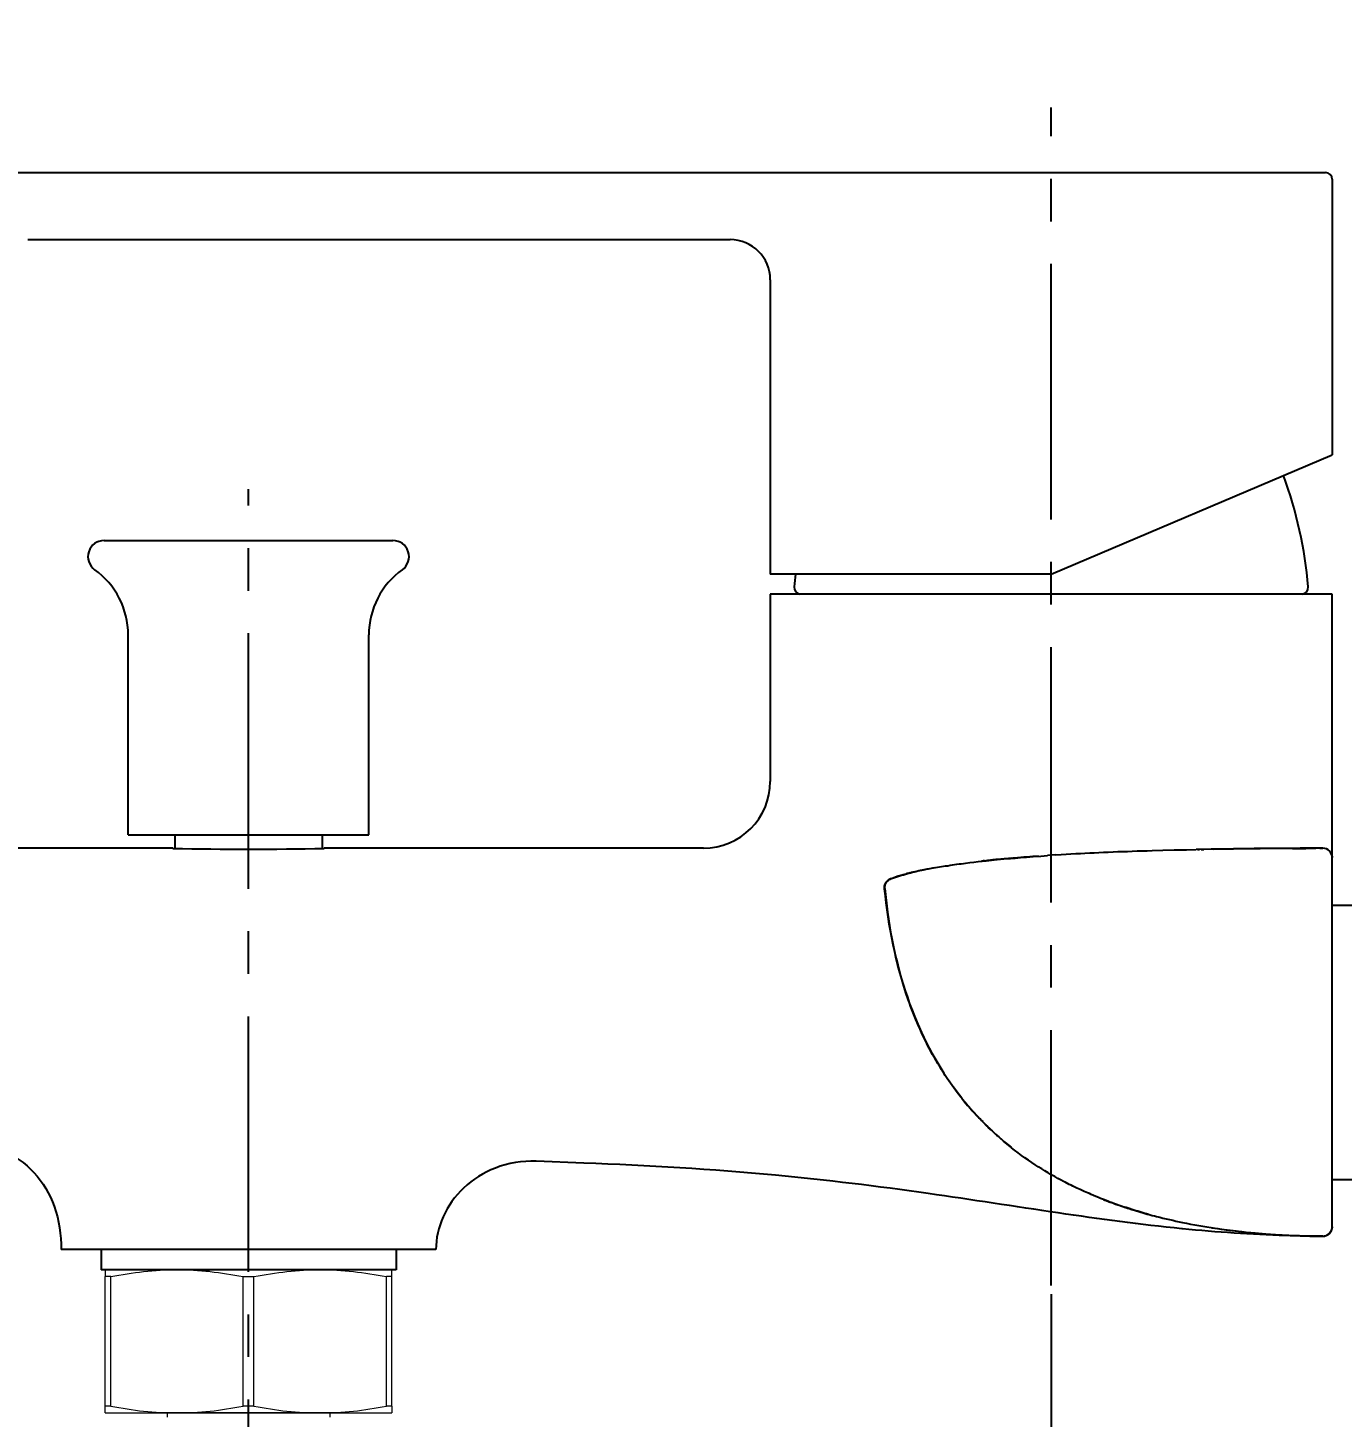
# Model space of a CAD drawing. Header units: millimetres. Extents: x 5859 to 6700, y -2125 to -1530.
# Drawn here: x 6477.3 to 6575.4, y -1913.7 to -1810.1 of the extents above; entities that cross this region are included whole.
import ezdxf

# ---------------------------------------------------------------- set-up
doc = ezdxf.new("R2010")
doc.units = ezdxf.units.MM
doc.linetypes.add('CENTER2', pattern=[28.575, 19.05, -3.175, 3.175, -3.175])
doc.layers.add('02___PRT_ALL_AXES', color=7, linetype='Continuous')
doc.layers.add('CENTER', color=1, linetype='CENTER2')
doc.layers.add('5', color=2, linetype='Continuous', lineweight=9)
doc.styles.get("Standard").update_dxf_attribs({"font": 'arial.ttf'})
doc.dimstyles.new('A4', dxfattribs={"dimtxt": 4, "dimasz": 3.5, "dimexe": 0.7, "dimexo": 0.625, "dimgap": 0.5, "dimtad": 1, "dimdec": 1, "dimdsep": 46, "dimtxsty": 'Standard', "dimcen": 2.5, "dimclrd": 5, "dimclre": 5, "dimclrt": 7, "dimadec": 3, "dimazin": 2, "dimtfac": 1, "dimtdec": 1, "dimtmove": 0, "dimatfit": 3, "dimfxl": 1.25, "dimarcsym": 0})

# ---------------------------------------------------------------- blocks, each defined once
blk = doc.blocks.new('*D98')
at = {"layer": '5', "color": 3, "lineweight": -2, "transparency": 16777216}
for p, q in [((6585.44, -1767.38), (6366.37, -1767.38)), ((6367.07, -1773.38), (6367.07, -1896.83)), ((6367.07, -2032.14), (6367.07, -1908.69)), ((6367.7, -2038.14), (6367.77, -2038.14))]:
    blk.add_line(p, q, dxfattribs=at)
at = {"layer": '5', "color": 3, "transparency": 16777216}
for points in [[(6366.07, -1773.38), (6368.07, -1773.38), (6367.07, -1767.38)], [(6366.07, -2032.14), (6368.07, -2032.14), (6367.07, -2038.14)]]:
    blk.add_solid(points, dxfattribs=at)
at = {"layer": '5', "color": 4, "transparency": 16777216, "insert": (6367.07, -1902.76), "char_height": 6, "attachment_point": 5}
blk.add_mtext('(1600)', dxfattribs=at)
blk = doc.blocks.new('*D114')
at = {"layer": '5', "color": 3, "lineweight": -2, "transparency": 16777216}
for start, end in [(256.419, 260.6819), (264.3103, 268.5808)]:
    blk.add_arc((6493.8, -1680.8), 242.24, start, end, dxfattribs=at)
at = {"layer": '5', "color": 3, "transparency": 16777216}
for points in [[(6436.67, -1917.23), (6437.16, -1915.29), (6431.1, -1914.78)], [(6487.81, -1921.96), (6487.79, -1923.96), (6493.8, -1923.03)]]:
    blk.add_solid(points, dxfattribs=at)
at = {"layer": '5', "color": 4, "transparency": 16777216, "insert": (6462.18, -1920.96), "char_height": 6, "attachment_point": 5}
blk.add_mtext('15°', dxfattribs=at)
blk = doc.blocks.new('*D120')
at = {"layer": '5', "color": 3, "lineweight": -2, "transparency": 16777216}
for p, q in [((6553.66, -1904.52), (6553.66, -1982.6)), ((6493.8, -1960.63), (6493.8, -1982.6)), ((6499.8, -1981.9), (6517.43, -1981.9)), ((6547.66, -1981.9), (6530.03, -1981.9))]:
    blk.add_line(p, q, dxfattribs=at)
at = {"layer": '5', "color": 3, "transparency": 16777216}
for points in [[(6499.8, -1980.9), (6499.8, -1982.9), (6493.8, -1981.9)], [(6547.66, -1980.9), (6547.66, -1982.9), (6553.66, -1981.9)]]:
    blk.add_solid(points, dxfattribs=at)
at = {"layer": '5', "color": 4, "transparency": 16777216, "insert": (6523.73, -1981.9), "char_height": 6, "attachment_point": 5}
blk.add_mtext('60', dxfattribs=at)
blk = doc.blocks.new('*D122')
at = {"layer": '5', "color": 3, "lineweight": -2, "transparency": 16777216}
for p, q in [((6435.48, -1899.07), (6435.48, -2007.33)), ((6629.41, -1982.52), (6629.41, -2007.33)), ((6441.48, -2006.63), (6524.11, -2006.63)), ((6623.41, -2006.63), (6540.78, -2006.63))]:
    blk.add_line(p, q, dxfattribs=at)
at = {"layer": '5', "color": 3, "transparency": 16777216}
for points in [[(6441.48, -2005.63), (6441.48, -2007.63), (6435.48, -2006.63)], [(6623.41, -2005.63), (6623.41, -2007.63), (6629.41, -2006.63)]]:
    blk.add_solid(points, dxfattribs=at)
at = {"layer": '5', "color": 4, "transparency": 16777216, "insert": (6532.45, -2006.63), "char_height": 6, "attachment_point": 5}
blk.add_mtext('194', dxfattribs=at)

msp = doc.modelspace()

# ---------------------------------------------------------------- linework, layer by layer
at = {"color": 7, "linetype": 'Continuous'}
for p, q in [((6574.12, -1820.89), (6450.39, -1820.89)), ((6574.62, -1821.38), (6574.62, -1841.92)), ((6477.33, -1825.87), (6529.72, -1825.87)), ((6532.71, -1828.87), (6532.71, -1832.06)), ((6532.71, -1832.06), (6532.71, -1850.82)), ((6553.66, -1850.82), (6574.62, -1841.92)), ((6553.66, -1850.82), (6532.71, -1850.82)), ((6532.71, -1852.31), (6532.71, -1866.28)), ((6574.62, -1852.31), (6532.71, -1852.31)), ((6574.62, -1899.51), (6574.62, -1852.31)), ((6488.31, -1870.27), (6488.31, -1871.27)), ((6499.28, -1870.27), (6499.28, -1871.27)), ((6488.16, -1871.27), (6418.79, -1871.27)), ((6527.72, -1871.27), (6499.43, -1871.27)), ((6561.99, -1871.42), (6562.84, -1871.4)), ((6562.84, -1871.4), (6563.75, -1871.38)), ((6563.75, -1871.38), (6564.47, -1871.37)), ((6566.57, -1871.33), (6564.47, -1871.37)), ((6564.58, -1871.36), (6564.72, -1871.36)), ((6564.84, -1871.36), (6565.04, -1871.36)), ((6565.79, -1871.34), (6567.26, -1871.32)), ((6567.79, -1871.31), (6566.92, -1871.33)), ((6567.93, -1871.31), (6567.87, -1871.31)), ((6568.05, -1871.31), (6567.93, -1871.31)), ((6568.4, -1871.31), (6568.05, -1871.31)), ((6568.79, -1871.3), (6568.4, -1871.31)), ((6569.05, -1871.3), (6568.79, -1871.3)), ((6569.48, -1871.29), (6569.05, -1871.3)), ((6569.69, -1871.29), (6569.48, -1871.29)), ((6570.35, -1871.29), (6569.69, -1871.29)), ((6571.01, -1871.28), (6570.35, -1871.29)), ((6571.31, -1871.28), (6571.01, -1871.28)), ((6571.55, -1871.28), (6571.31, -1871.28)), ((6571.6, -1871.28), (6571.55, -1871.28)), ((6571.92, -1871.28), (6571.6, -1871.28)), ((6571.65, -1871.28), (6572.66, -1871.28)), ((6572.14, -1871.28), (6571.92, -1871.28)), ((6572.35, -1871.28), (6572.14, -1871.28)), ((6572.6, -1871.28), (6572.35, -1871.28)), ((6573.24, -1871.27), (6572.52, -1871.28)), ((6572.52, -1871.28), (6573.13, -1871.27)), ((6572.52, -1871.28), (6572.59, -1871.28)), ((6572.59, -1871.28), (6573.04, -1871.27)), ((6573.05, -1871.27), (6572.6, -1871.28)), ((6573.04, -1871.27), (6573.13, -1871.27)), ((6573.26, -1871.27), (6573.05, -1871.27)), ((6573.13, -1871.27), (6573.26, -1871.27)), ((6573.13, -1871.27), (6573.28, -1871.27)), ((6573.92, -1871.27), (6573.23, -1871.27)), ((6573.81, -1871.27), (6573.26, -1871.27)), ((6573.28, -1871.27), (6573.39, -1871.27)), ((6573.69, -1871.27), (6573.87, -1871.27)), ((6573.81, -1871.27), (6573.92, -1871.27)), ((6573.92, -1871.27), (6573.85, -1871.27)), ((6574.27, -1871.37), (6574.26, -1871.36)), ((6574.33, -1871.4), (6574.32, -1871.4)), ((6574.33, -1871.41), (6574.33, -1871.4)), ((6574.36, -1871.43), (6574.37, -1871.44)), ((6547.59, -1872.34), (6547.9, -1872.3)), ((6547.9, -1872.3), (6548.21, -1872.27)), ((6548.21, -1872.27), (6548.51, -1872.23)), ((6548.59, -1872.22), (6548.46, -1872.24)), ((6548.51, -1872.23), (6548.8, -1872.2)), ((6548.68, -1872.21), (6548.59, -1872.22)), ((6548.8, -1872.2), (6549.21, -1872.16)), ((6549.21, -1872.16), (6549.62, -1872.12)), ((6549.62, -1872.12), (6550.13, -1872.07)), ((6550.23, -1872.06), (6549.69, -1872.11)), ((6549.95, -1872.09), (6549.69, -1872.11)), ((6550.13, -1872.07), (6550.63, -1872.03)), ((6550.47, -1872.04), (6550.34, -1872.05)), ((6551.2, -1871.98), (6551.14, -1871.98)), ((6551.4, -1871.96), (6551.2, -1871.98)), ((6552.89, -1871.85), (6553.38, -1871.81)), ((6554.01, -1871.77), (6553.38, -1871.81)), ((6574.51, -1871.6), (6574.52, -1871.61)), ((6574.52, -1871.61), (6574.52, -1871.62)), ((6574.52, -1871.62), (6574.53, -1871.64)), ((6574.53, -1871.64), (6574.54, -1871.65)), ((6574.54, -1871.65), (6574.54, -1871.66)), ((6574.54, -1871.66), (6574.55, -1871.67)), ((6574.55, -1871.67), (6574.55, -1871.67)), ((6574.57, -1871.72), (6574.57, -1871.73)), ((6574.61, -1871.89), (6574.61, -1871.92)), ((6574.61, -1871.92), (6574.61, -1871.94)), ((6574.61, -1871.94), (6574.62, -1871.96)), ((6574.62, -1871.96), (6574.62, -1871.97)), ((6541.68, -1873.56), (6541.76, -1873.53)), ((6544.29, -1872.86), (6544.25, -1872.87)), ((6544.29, -1872.86), (6544.25, -1872.87)), ((6541.24, -1874.28), (6541.24, -1874.19)), ((6541.24, -1874.28), (6541.24, -1874.28)), ((6541.24, -1874.28), (6541.24, -1874.3)), ((6541.24, -1874.28), (6541.24, -1874.28)), ((6546.91, -1889.81), (6546.95, -1889.85)), ((6546.91, -1889.81), (6546.95, -1889.85)), ((6549.57, -1892.64), (6549.59, -1892.66)), ((6549.57, -1892.65), (6549.63, -1892.7)), ((6549.59, -1892.66), (6549.63, -1892.7)), ((6550.7, -1893.61), (6550.63, -1893.55)), ((6550.93, -1893.78), (6550.7, -1893.61)), ((6518.81, -1894.75), (6515.25, -1894.62)), ((6554.69, -1896.18), (6554.57, -1896.12)), ((6554.82, -1896.24), (6554.69, -1896.18)), ((6554.88, -1896.28), (6554.82, -1896.24)), ((6555.01, -1896.34), (6554.88, -1896.28)), ((6555.15, -1896.41), (6555.01, -1896.34)), ((6555.28, -1896.47), (6555.15, -1896.41)), ((6555.42, -1896.54), (6555.28, -1896.47)), ((6555.56, -1896.61), (6555.42, -1896.54)), ((6555.7, -1896.67), (6555.56, -1896.61)), ((6555.83, -1896.73), (6555.7, -1896.67)), ((6555.97, -1896.8), (6555.83, -1896.73)), ((6556.11, -1896.86), (6555.97, -1896.8)), ((6556.24, -1896.92), (6556.11, -1896.86)), ((6556.38, -1896.98), (6556.24, -1896.92)), ((6556.51, -1897.03), (6556.38, -1896.98)), ((6556.64, -1897.09), (6556.51, -1897.03)), ((6556.82, -1897.17), (6556.64, -1897.09)), ((6557, -1897.24), (6556.82, -1897.17)), ((6557.18, -1897.31), (6557, -1897.24)), ((6557.34, -1897.38), (6557.18, -1897.31)), ((6557.49, -1897.44), (6557.34, -1897.38)), ((6557.64, -1897.5), (6557.49, -1897.44)), ((6557.81, -1897.56), (6557.64, -1897.5)), ((6557.97, -1897.62), (6557.81, -1897.56)), ((6557.97, -1897.62), (6558.01, -1897.64)), ((6558.18, -1897.7), (6558.26, -1897.73)), ((6558.18, -1897.7), (6558.26, -1897.73)), ((6560.88, -1898.56), (6560.58, -1898.48)), ((6560.83, -1898.55), (6560.88, -1898.56)), ((6560.83, -1898.55), (6560.88, -1898.56)), ((6563.45, -1899.65), (6563.4, -1899.65)), ((6563.45, -1899.65), (6563.4, -1899.65)), ((6573.91, -1900.2), (6573.91, -1900.2)), ((6573.91, -1900.2), (6573.91, -1900.2)), ((6574.62, -1899.51), (6574.61, -1899.57)), ((6574.62, -1899.52), (6574.61, -1899.54)), ((6574.61, -1899.54), (6574.61, -1899.57)), ((6574.61, -1899.56), (6574.61, -1899.57)), ((6574.62, -1899.51), (6574.62, -1899.52)), ((6507.77, -1901.2), (6479.83, -1901.2)), ((6504.8, -1901.2), (6482.8, -1901.2))]:
    msp.add_line(p, q, dxfattribs=at)
at = {"lineweight": 20}
for p, q in [((6483.11, -1902.7), (6504.48, -1902.7)), ((6483.52, -1903.22), (6483.11, -1903.22)), ((6483.11, -1912.87), (6483.11, -1903.22)), ((6483.52, -1912.87), (6483.52, -1903.22)), ((6493.39, -1903.22), (6494.2, -1903.22)), ((6493.39, -1912.87), (6493.39, -1903.22)), ((6494.2, -1912.87), (6494.2, -1903.22)), ((6504.48, -1903.22), (6504.08, -1903.22)), ((6504.08, -1912.87), (6504.08, -1903.22)), ((6504.48, -1912.87), (6504.48, -1903.22)), ((6483.52, -1912.87), (6483.11, -1912.87)), ((6494.2, -1912.87), (6493.39, -1912.87)), ((6504.48, -1912.87), (6504.08, -1912.87)), ((6483.11, -1913.39), (6488.45, -1913.39)), ((6500.6, -1913.39), (6487, -1913.39)), ((6487.74, -1913.39), (6487.74, -1913.7)), ((6488.45, -1913.39), (6499.14, -1913.39)), ((6499.14, -1913.39), (6504.48, -1913.39)), ((6499.85, -1913.39), (6499.85, -1913.7))]:
    msp.add_line(p, q, dxfattribs=at)
at = {"color": 7, "linetype": 'Continuous'}
for points in [[(6554.01, -1871.77), (6554.4, -1871.74), (6554.77, -1871.72), (6555.13, -1871.69), (6555.49, -1871.67), (6555.84, -1871.65), (6556.18, -1871.63), (6556.53, -1871.62), (6556.87, -1871.6), (6557.22, -1871.58), (6557.57, -1871.57), (6557.92, -1871.55), (6558.28, -1871.54), (6558.63, -1871.52), (6558.99, -1871.51), (6559.34, -1871.5), (6559.7, -1871.48), (6560.06, -1871.47), (6560.43, -1871.46), (6560.81, -1871.45), (6561.19, -1871.44), (6561.99, -1871.42)], [(6574.27, -1871.37), (6574.27, -1871.37), (6574.28, -1871.37), (6574.29, -1871.38), (6574.29, -1871.38), (6574.3, -1871.39), (6574.31, -1871.4)], [(6574.31, -1871.4), (6574.32, -1871.4), (6574.33, -1871.41), (6574.34, -1871.42), (6574.35, -1871.42), (6574.36, -1871.43)], [(6574.33, -1871.41), (6574.34, -1871.42), (6574.36, -1871.43)], [(6574.36, -1871.43), (6574.37, -1871.44), (6574.38, -1871.45), (6574.39, -1871.46), (6574.41, -1871.47), (6574.42, -1871.49), (6574.44, -1871.5), (6574.45, -1871.52)], [(6574.38, -1871.45), (6574.39, -1871.46), (6574.4, -1871.46)], [(6574.41, -1871.47), (6574.42, -1871.48), (6574.43, -1871.49)], [(6545.63, -1872.61), (6545.77, -1872.59), (6545.94, -1872.57), (6546.12, -1872.54), (6546.29, -1872.51), (6546.46, -1872.49), (6546.62, -1872.46), (6546.79, -1872.44), (6546.95, -1872.42), (6547.11, -1872.4), (6547.27, -1872.38), (6547.59, -1872.34)], [(6550.63, -1872.03), (6550.97, -1872), (6551.36, -1871.97), (6551.81, -1871.93), (6552.32, -1871.89), (6552.89, -1871.85)], [(6574.43, -1871.5), (6574.44, -1871.51), (6574.45, -1871.52)], [(6574.45, -1871.52), (6574.46, -1871.53), (6574.47, -1871.55), (6574.49, -1871.57), (6574.5, -1871.58), (6574.51, -1871.6), (6574.52, -1871.62)], [(6574.46, -1871.53), (6574.47, -1871.54), (6574.48, -1871.55)], [(6574.49, -1871.56), (6574.49, -1871.58), (6574.5, -1871.59)], [(6574.53, -1871.64), (6574.54, -1871.66), (6574.55, -1871.68), (6574.56, -1871.7), (6574.57, -1871.72)], [(6574.55, -1871.67), (6574.56, -1871.69), (6574.56, -1871.7)], [(6574.57, -1871.72), (6574.58, -1871.74), (6574.58, -1871.76), (6574.59, -1871.78), (6574.6, -1871.8), (6574.6, -1871.83), (6574.6, -1871.85)], [(6574.57, -1871.73), (6574.58, -1871.74), (6574.58, -1871.76), (6574.59, -1871.77), (6574.59, -1871.79), (6574.59, -1871.8), (6574.6, -1871.82)], [(6574.6, -1871.82), (6574.6, -1871.83), (6574.6, -1871.85), (6574.61, -1871.86)], [(6574.6, -1871.85), (6574.61, -1871.87), (6574.61, -1871.9)], [(6574.61, -1871.86), (6574.61, -1871.87), (6574.61, -1871.88), (6574.61, -1871.9), (6574.61, -1871.93), (6574.62, -1871.95)], [(6574.61, -1871.89), (6574.61, -1871.91), (6574.61, -1871.93)], [(6574.61, -1871.92), (6574.62, -1871.94), (6574.62, -1871.97)], [(6541.57, -1873.61), (6541.65, -1873.57), (6541.68, -1873.56)], [(6541.76, -1873.53), (6541.98, -1873.45), (6542.2, -1873.38), (6542.42, -1873.31), (6542.64, -1873.25), (6542.86, -1873.19), (6543.07, -1873.13), (6543.21, -1873.1)], [(6541.24, -1874.19), (6541.24, -1874.1), (6541.26, -1874.02), (6541.29, -1873.94), (6541.33, -1873.86), (6541.38, -1873.79), (6541.44, -1873.72), (6541.5, -1873.66), (6541.57, -1873.61)], [(6550.11, -1893.12), (6549.87, -1892.91), (6549.64, -1892.7), (6549.41, -1892.5), (6549.2, -1892.3), (6548.99, -1892.11), (6548.85, -1891.97)], [(6550.63, -1893.55), (6550.37, -1893.33), (6550.11, -1893.12)], [(6554.57, -1896.12), (6554.4, -1896.03), (6554.16, -1895.9), (6553.92, -1895.76), (6553.67, -1895.63), (6553.43, -1895.49), (6553.19, -1895.34), (6552.95, -1895.19), (6552.7, -1895.04), (6552.46, -1894.88), (6552.21, -1894.71), (6551.96, -1894.54), (6551.7, -1894.36), (6551.45, -1894.18), (6551.19, -1893.98), (6550.93, -1893.78)], [(6560.58, -1898.48), (6560.35, -1898.41), (6560.12, -1898.34), (6559.9, -1898.28), (6559.68, -1898.21), (6559.47, -1898.14), (6559.26, -1898.07), (6559.13, -1898.03)], [(6573.91, -1900.21), (6573.91, -1900.21), (6573.91, -1900.21), (6573.91, -1900.21), (6573.91, -1900.21), (6573.91, -1900.21), (6573.91, -1900.2), (6573.91, -1900.2), (6573.91, -1900.2), (6573.91, -1900.2), (6573.91, -1900.2), (6573.91, -1900.2), (6573.91, -1900.2), (6573.91, -1900.2), (6573.91, -1900.2), (6573.91, -1900.2)]]:
    msp.add_lwpolyline(points, dxfattribs=at)
for centre, radius, start, end in [((6574.12, -1821.38), 0.499, 0, 90), ((6529.72, -1828.87), 2.99, 360, 90), ((6541.02, -1854.51), 31.93, 4.915, 20.228), ((6566.31, -1854.51), 31.93, 173.3621, 175.085), ((6534.99, -1851.82), 0.499, 175.085, 263.6723), ((6572.33, -1851.82), 0.499, 276.3277, 4.915), ((6527.72, -1866.28), 4.99, 270, 0), ((6493.8, -1606.16), 265.18, 268.7819, 271.2181), ((6574.55, -2411.9), 540.63, 90.0668, 91.0079), ((6574.06, -2369.84), 498.56, 90.2768, 90.7203), ((6574.59, -2454.51), 583.24, 90.0662, 90.28846), ((6573.92, -1871.97), 0.698, 0, 90.0672), ((6557.46, -1953.74), 81.99, 95.9862, 96.148), ((6557.91, -1958), 86.28, 95.8435, 95.9863), ((6558.46, -1963.38), 91.69, 95.6642, 95.8431), ((6559.18, -1970.59), 98.94, 95.4931, 95.6641), ((6559.92, -1978.37), 106.75, 95.3261, 95.4469), ((6560.2, -1981.31), 109.7, 95.1564, 95.3259), ((6561.42, -1994.91), 123.36, 94.0453, 95.2032), ((6560.62, -1986.03), 114.44, 94.9744, 95.0903), ((6560.99, -1990.27), 118.69, 94.7611, 94.9738), ((6561.83, -2000.56), 129.02, 94.4337, 94.6396), ((6562.68, -2011.6), 140.09, 94.0833, 94.4317), ((6541.93, -1874.21), 0.698, 111.1287, 185.6505), ((6548.07, -1893.05), 20.54, 103.8805, 104.7025), ((6548.56, -1895.01), 22.55, 103.7424, 103.897), ((6548.77, -1895.9), 23.47, 103.1668, 103.7395), ((6549.2, -1897.71), 25.32, 102.5031, 103.165), ((6549.71, -1900.03), 27.71, 101.9333, 102.5036), ((6550.29, -1902.77), 30.5, 101.4199, 101.9333), ((6550.92, -1905.91), 33.71, 101.0073, 101.3469), ((6551.26, -1907.64), 35.47, 100.2812, 101.0047), ((6583.75, -1870.08), 42.71, 185.6394, 188.0014), ((6564.76, -1875.75), 22.72, 218.3704, 218.5428), ((6564.64, -1875.85), 22.57, 218.5377, 225.5886), ((6564.73, -1875.77), 22.68, 218.5424, 221.4007), ((6564.71, -1875.79), 22.66, 221.4016, 221.9678), ((6564.74, -1875.76), 22.69, 221.9687, 224.4809), ((6564.78, -1875.72), 22.75, 224.4804, 224.8144), ((6564.79, -1875.71), 22.77, 224.8144, 225.0791), ((6564.81, -1875.7), 22.79, 225.0791, 225.5557), ((6565.04, -1875.44), 23.13, 225.5877, 231.6141), ((6564.88, -1875.62), 22.9, 225.5573, 227.7787), ((6564.96, -1875.53), 23.01, 227.7773, 228.0352), ((6569.09, -1867.97), 31.67, 248.6278, 249.6266), ((6569.05, -1868.02), 31.61, 248.6709, 249.5261), ((6569.23, -1867.53), 32.13, 249.5248, 249.8834), ((6569.35, -1867.25), 32.43, 249.6333, 251.6331), ((6569.16, -1867.78), 31.87, 249.626, 249.8487), ((6569.39, -1867.08), 32.6, 250.029, 250.4287), ((6569.64, -1866.37), 33.36, 250.4318, 251.6379), ((6569.96, -1865.42), 34.36, 251.636, 252.4509), ((6570.13, -1864.89), 34.92, 252.4494, 252.7229), ((6574.59, -1828.31), 71.9, 269.0033, 269.4622), ((6573.92, -1899.5), 0.698, 269.3331, 0), ((6573.92, -1899.51), 0.698, 269.4428, 355.4421), ((6573.92, -1899.51), 0.698, 269.6608, 355.0281)]:
    msp.add_arc(centre, radius, start, end, dxfattribs=at)
for points in [[(6543.21, -1873.1), (6542.69, -1873.22), (6542.18, -1873.37), (6541.68, -1873.56)], [(6545.64, -1872.62), (6544.82, -1872.75), (6544.01, -1872.9), (6543.21, -1873.1)]]:
    msp.add_open_spline(points, degree=3, dxfattribs=at)
for points, knots in [([(6546.99, -1889.9), (6546.12, -1888.82), (6544.58, -1886.46), (6542.34, -1881.29), (6541.52, -1877.1), (6541.24, -1874.3)], [0, 0, 0, 0, 0.248165, 0.498629, 1, 1, 1, 1]), ([(6541.45, -1876.03), (6541.82, -1878.68), (6543, -1883.58), (6545.49, -1888), (6546.91, -1889.81)], [0, 0, 0, 0, 0.536926, 1, 1, 1, 1]), ([(6472.35, -1893.13), (6473.4, -1893.16), (6475.43, -1893.56), (6477.97, -1895.32), (6479.53, -1898.02), (6479.83, -1900.11), (6479.83, -1901.2)], [0, 0, 0, 0, 0.257925, 0.493381, 0.732745, 1, 1, 1, 1]), ([(6515.25, -1894.62), (6514.22, -1894.59), (6512.22, -1894.89), (6509.76, -1896.45), (6508.17, -1898.64), (6507.77, -1900.37), (6507.77, -1901.2)], [0, 0, 0, 0, 0.279528, 0.533134, 0.772152, 1, 1, 1, 1]), ([(6563.4, -1899.65), (6560.32, -1899.34), (6554.01, -1898.48), (6543.95, -1896.88), (6532.17, -1895.44), (6523.58, -1894.92), (6518.81, -1894.75)], [0, 0, 0, 0, 0.207023, 0.425426, 0.680937, 1, 1, 1, 1]), ([(6559.13, -1898.03), (6559.27, -1898.08), (6559.83, -1898.26), (6560.4, -1898.43), (6560.83, -1898.55)], [0, 0, 0, 0, 0.246535, 1, 1, 1, 1]), ([(6560.88, -1898.56), (6561.09, -1898.62), (6561.94, -1898.85), (6562.8, -1899.04), (6563.45, -1899.18)], [0, 0, 0, 0, 0.24684, 1, 1, 1, 1]), ([(6563.45, -1899.18), (6564.26, -1899.34), (6567.71, -1899.95), (6571.23, -1900.18), (6573.91, -1900.2)], [0, 0, 0, 0, 0.234852, 1, 1, 1, 1]), ([(6573.91, -1900.21), (6572.99, -1900.2), (6569.5, -1900.14), (6566.01, -1899.91), (6563.45, -1899.65)], [0, 0, 0, 0, 0.264217, 1, 1, 1, 1]), ([(6565.64, -1899.57), (6566.25, -1899.66), (6568.8, -1900.01), (6571.37, -1900.16), (6573.32, -1900.2)], [0, 0, 0, 0, 0.23799, 1, 1, 1, 1])]:
    msp.add_open_spline(points, degree=3, knots=knots, dxfattribs=at)
at = {"lineweight": 20}
for points in [[(6483.11, -1902.7), (6483.11, -1902.7), (6483.11, -1902.9), (6483.11, -1903.22)], [(6483.52, -1903.22), (6485.15, -1902.9), (6486.79, -1902.7), (6488.45, -1902.7)], [(6488.45, -1902.7), (6490.11, -1902.7), (6491.76, -1902.9), (6493.39, -1903.22)], [(6489.59, -1902.7), (6490.01, -1902.71), (6490.44, -1902.73), (6490.88, -1902.74)], [(6494.2, -1903.22), (6495.84, -1902.9), (6497.48, -1902.7), (6499.14, -1902.7)], [(6499.14, -1902.7), (6500.8, -1902.7), (6502.44, -1902.9), (6504.08, -1903.22)], [(6504.48, -1903.22), (6504.48, -1902.9), (6504.48, -1902.7), (6504.48, -1902.7)], [(6483.11, -1913.39), (6483.11, -1913.39), (6483.11, -1913.2), (6483.11, -1912.87)], [(6483.52, -1912.87), (6485.15, -1913.2), (6486.79, -1913.39), (6488.45, -1913.39)], [(6488.45, -1913.39), (6490.11, -1913.39), (6491.76, -1913.2), (6493.39, -1912.87)], [(6494.2, -1912.87), (6495.84, -1913.2), (6497.48, -1913.39), (6499.14, -1913.39)], [(6499.14, -1913.39), (6500.8, -1913.39), (6502.44, -1913.2), (6504.08, -1912.87)], [(6504.48, -1912.87), (6504.48, -1913.2), (6504.48, -1913.39), (6504.48, -1913.39)]]:
    msp.add_open_spline(points, degree=3, dxfattribs=at)
at = {"layer": '02___PRT_ALL_AXES', "color": 7, "linetype": 'Continuous'}
for p, q in [((6483.02, -1848.32), (6504.57, -1848.32)), ((6484.82, -1870.27), (6484.82, -1855.36)), ((6502.78, -1870.27), (6502.78, -1855.36)), ((6484.82, -1870.27), (6502.78, -1870.27)), ((6574.62, -1895.97), (6574.62, -1875.51)), ((6574.62, -1875.51), (6576.11, -1875.51)), ((6574.62, -1895.97), (6576.11, -1895.97)), ((6482.8, -1901.2), (6482.8, -1902.7)), ((6504.8, -1901.2), (6504.8, -1902.7)), ((6504.8, -1902.7), (6482.8, -1902.7))]:
    msp.add_line(p, q, dxfattribs=at)
for centre, radius, start, end in [((6483.02, -1849.52), 1.2, 90, 234.3147), ((6504.57, -1849.52), 1.2, 305.6853, 90), ((6478.83, -1855.36), 5.99, 0, 54.3147), ((6508.76, -1855.36), 5.99, 125.6853, 180)]:
    msp.add_arc(centre, radius, start, end, dxfattribs=at)
at = {"layer": 'CENTER'}
for p, q in [((6553.66, -1903.89), (6553.66, -1816.02)), ((6493.8, -1960.01), (6493.8, -1844.49))]:
    msp.add_line(p, q, dxfattribs=at)

# ---------------------------------------------------------------- dimensions: what is measured, and where the dimension line sits
at = {"layer": '5'}
dim = msp.add_linear_dim(base=(6367.07, -2038.14), p1=(6586.07, -1767.38), p2=(6367.07, -2038.14), angle=90, text='(1600)', dimstyle='A4', override={"dimtxt": 6, "dimasz": 6, "dimgap": 2, "dimtad": 0, "dimtih": 1, "dimclrd": 3, "dimclre": 3, "dimclrt": 4}, dxfattribs=at)
dim.commit()
dim.dimension.update_dxf_attribs({"geometry": '*D98', "text_midpoint": (6367.07, -1902.76)})
dim = msp.add_angular_dim_2l(base=(6451.7329, -1919.3542), line1=((6493.7973, -1960.0054), (6493.7973, -1844.4887)), line2=((6446.4271, -1857.584), (6430.302, -1917.7627)), dimstyle='A4', override={"dimtxt": 6, "dimasz": 6, "dimgap": 2, "dimtad": 0, "dimtih": 1, "dimclrd": 3, "dimclre": 3, "dimclrt": 4}, dxfattribs=at)
dim.commit()
dim.dimension.update_dxf_attribs({"geometry": '*D114', "text_midpoint": (6462.1787, -1920.962)})
for base, p1, p2, text, picture, middle in [((6629.41, -2006.63), (6435.48, -1898.44), (6629.41, -1981.9), '194', '*D122', (6532.45, -2006.63)), ((6553.66, -1981.9), (6493.8, -1960.01), (6553.66, -1903.89), '60', '*D120', (6523.73, -1981.9))]:
    dim = msp.add_linear_dim(base=base, p1=p1, p2=p2, text=text, dimstyle='A4', override={"dimtxt": 6, "dimasz": 6, "dimgap": 2, "dimtad": 0, "dimtih": 1, "dimclrd": 3, "dimclre": 3, "dimclrt": 4}, dxfattribs=at)
    dim.commit()
    dim.dimension.update_dxf_attribs({"geometry": picture, "text_midpoint": middle})

doc.saveas('drawing.dxf')
